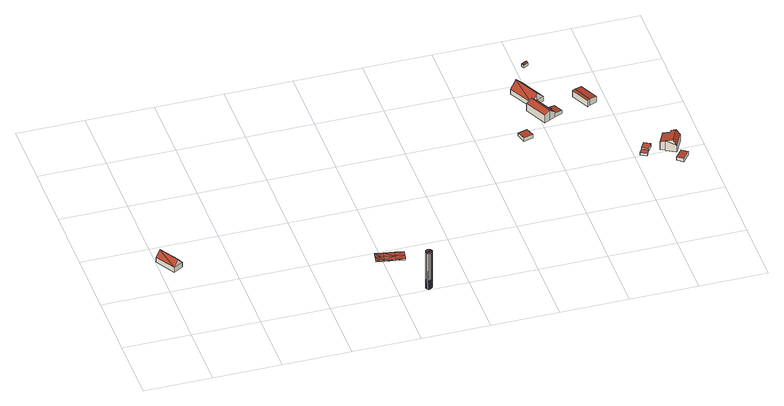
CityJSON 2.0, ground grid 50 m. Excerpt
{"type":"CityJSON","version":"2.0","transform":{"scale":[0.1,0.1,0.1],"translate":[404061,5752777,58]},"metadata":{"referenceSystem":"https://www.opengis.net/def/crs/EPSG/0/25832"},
"CityObjects":{
"building1":{"type":"Building","attributes":{"Gemeindeschluessel":"05515000","Geometrietyp2DReferenz":"3000","function":"31001_1000","roofType":"5000","measuredHeight":8.6},"address":[{"country":"Germany","locality":"Münster","thoroughfareNumber":"51","thoroughfareName":"Grafschaft"}],"geometry":[{"type":"Solid","lod":"2","boundaries":[[[[0,1,2,3]],[[4,5,1,0]],[[6,7,5,4]],[[3,2,7,6]],[[8,0,3]],[[3,9,8]],[[4,8,9]],[[9,6,4]],[[0,8,4]],[[6,9,3]],[[1,5,7,2]]]],"semantics":{"surfaces":[{"type":"WallSurface"},{"type":"RoofSurface"},{"type":"GroundSurface"}],"values":[[0,0,0,0,1,1,1,1,0,0,2]]}}]},
"building2":{"type":"Building","attributes":{"Geometrietyp2DReferenz":"2000","Gemeindeschluessel":"05515000","function":"53001_1800","roofType":"9999","measuredHeight":1},"geometry":[{"type":"Solid","lod":"2","boundaries":[[[[10,11,12]],[[11,13,12]],[[14,15,10]],[[15,11,10]],[[16,17,14]],[[17,15,14]],[[18,19,16]],[[19,17,16]],[[20,21,18]],[[21,19,18]],[[22,23,20]],[[23,21,20]],[[24,25,22]],[[25,23,22]],[[26,27,24]],[[27,25,24]],[[28,29,26]],[[29,27,26]],[[30,31,28]],[[31,29,28]],[[32,33,30]],[[33,31,30]],[[12,13,32]],[[13,33,32]],[[13,11,34]],[[34,11,15]],[[34,15,17]],[[34,17,35]],[[35,17,36]],[[36,17,19]],[[36,19,21]],[[36,21,23]],[[33,13,31]],[[31,13,34]],[[31,34,29]],[[29,34,35]],[[29,35,36]],[[29,36,27]],[[27,36,23]],[[27,23,25]],[[12,37,10]],[[37,14,10]],[[37,16,14]],[[37,38,16]],[[38,39,16]],[[39,18,16]],[[39,20,18]],[[39,22,20]],[[32,30,12]],[[30,37,12]],[[30,28,37]],[[28,38,37]],[[28,26,39]],[[28,39,38]],[[26,22,39]],[[26,24,22]]]],"semantics":{"surfaces":[{"type":"WallSurface"},{"type":"GroundSurface"},{"type":"RoofSurface"}],"values":[[0,0,0,0,0,0,0,0,0,0,0,0,0,0,0,0,0,0,0,0,0,0,0,0,1,1,1,1,1,1,1,1,1,1,1,1,1,1,1,1,2,2,2,2,2,2,2,2,2,2,2,2,2,2,2,2]]}}]},
"building3":{"type":"Building","attributes":{"Geometrietyp2DReferenz":"1000","Gemeindeschluessel":"05515000","function":"51002_1251","roofType":"9999","measuredHeight":31.08},"geometry":[{"type":"Solid","lod":"2","boundaries":[[[[40,41,42]],[[41,43,42]],[[44,45,40]],[[45,41,40]],[[46,47,44]],[[47,45,44]],[[48,49,46]],[[49,47,46]],[[50,51,48]],[[51,49,48]],[[52,53,50]],[[53,51,50]],[[54,55,52]],[[55,53,52]],[[56,57,54]],[[57,55,54]],[[58,59,56]],[[59,57,56]],[[60,61,58]],[[61,59,58]],[[62,63,60]],[[63,61,60]],[[64,65,62]],[[65,63,62]],[[66,67,64]],[[67,65,64]],[[68,69,66]],[[69,67,66]],[[70,71,68]],[[71,69,68]],[[72,73,70]],[[73,71,70]],[[74,75,72]],[[75,73,72]],[[76,77,74]],[[77,75,74]],[[78,79,76]],[[79,77,76]],[[42,43,78]],[[43,79,78]],[[43,41,79]],[[41,45,79]],[[45,47,79]],[[47,49,79]],[[49,51,79]],[[51,53,79]],[[53,55,79]],[[55,57,79]],[[57,59,79]],[[59,61,79]],[[61,63,79]],[[63,65,79]],[[65,67,79]],[[67,69,79]],[[69,71,79]],[[71,73,79]],[[73,75,79]],[[75,77,79]],[[40,42,44]],[[42,78,44]],[[78,76,44]],[[76,74,44]],[[74,72,44]],[[72,70,44]],[[70,68,44]],[[68,66,44]],[[66,64,44]],[[64,62,44]],[[62,60,44]],[[60,58,44]],[[58,56,44]],[[56,54,44]],[[54,52,44]],[[52,50,44]],[[50,48,44]],[[48,46,44]]]],"semantics":{"surfaces":[{"type":"WallSurface"},{"type":"GroundSurface"},{"type":"RoofSurface"}],"values":[[0,0,0,0,0,0,0,0,0,0,0,0,0,0,0,0,0,0,0,0,0,0,0,0,0,0,0,0,0,0,0,0,0,0,0,0,0,0,0,0,1,1,1,1,1,1,1,1,1,1,1,1,1,1,1,1,1,1,2,2,2,2,2,2,2,2,2,2,2,2,2,2,2,2,2,2]]}}]},
"building4":{"type":"Building","attributes":{"Gemeindeschluessel":"05515000","Geometrietyp2DReferenz":"3000","function":"51009_1610","roofType":"2100","measuredHeight":2.89},"geometry":[{"type":"Solid","lod":"2","boundaries":[[[[80,81,82,83]],[[84,85,81,80]],[[86,87,85,84]],[[83,82,87,86]],[[84,80,83,86]],[[81,85,87,82]]]],"semantics":{"surfaces":[{"type":"WallSurface"},{"type":"RoofSurface"},{"type":"GroundSurface"}],"values":[[0,0,0,0,1,2]]}}]},
"building5":{"type":"Building","attributes":{"Gemeindeschluessel":"05515000","Geometrietyp2DReferenz":"3000","function":"31001_1000","roofType":"3100","measuredHeight":9.6},"address":[{"country":"Germany","locality":"Münster","thoroughfareNumber":"31","thoroughfareName":"Grafschaft"}],"geometry":[{"type":"Solid","lod":"2","boundaries":[[[[88,89,90,91]],[[92,93,89,88]],[[94,95,93,92]],[[96,97,95,94]],[[98,99,97,96]],[[91,90,99,98]],[[91,98,100]],[[101,100,98]],[[102,100,101,92]],[[96,94,92,101]],[[102,92,88]],[[100,102,88,91]],[[98,96,101]],[[89,93,95,97,99,90]]]],"semantics":{"surfaces":[{"type":"WallSurface"},{"type":"RoofSurface"},{"type":"GroundSurface"}],"values":[[0,0,0,0,0,0,1,1,1,1,0,0,0,2]]}}]},
"building6":{"type":"Building","attributes":{"Gemeindeschluessel":"05515000","Geometrietyp2DReferenz":"3000","function":"31001_1000"},"children":["building6-1","building6-2"]},
"building6-1":{"type":"BuildingPart","attributes":{"roofType":"2100","measuredHeight":3.7},"parents":["building6"],"geometry":[{"type":"Solid","lod":"2","boundaries":[[[[103,104,105,106]],[[107,108,104,103]],[[109,110,108,107]],[[111,112,110,109]],[[113,114,112,111]],[[115,116,114,113]],[[117,118,116,115]],[[115,113,111,109,107,103,106,117]],[[104,108,110,112,114,116,118,105]],[[118,117,106,105]]]],"semantics":{"surfaces":[{"type":"WallSurface"},{"type":"RoofSurface"},{"type":"GroundSurface"},{"type":"ClosureSurface"}],"values":[[0,0,0,0,0,0,0,1,2,3]]}}]},
"building6-2":{"type":"BuildingPart","attributes":{"roofType":"3100","measuredHeight":8.43},"parents":["building6"],"geometry":[{"type":"Solid","lod":"2","boundaries":[[[[119,95,120,121]],[[122,93,95,119]],[[123,89,93,122]],[[124,104,89,123]],[[125,106,105,104,124]],[[126,127,118,117,128]],[[129,130,127,126]],[[131,132,130,129]],[[121,120,132,131]],[[128,125,124,123,122,119,121,126]],[[131,129,126,121]],[[95,93,89,104,105,118,127,130,132,120]],[[106,125,128,117]],[[118,105,106,117]]]],"semantics":{"surfaces":[{"type":"WallSurface"},{"type":"RoofSurface"},{"type":"GroundSurface"},{"type":"ClosureSurface"}],"values":[[0,0,0,0,0,0,0,0,0,1,1,2,0,3]]}}]},
"building7":{"type":"Building","attributes":{"Gemeindeschluessel":"05515000","Geometrietyp2DReferenz":"3000","function":"51009_1610","roofType":"2100","measuredHeight":3.62},"geometry":[{"type":"Solid","lod":"2","boundaries":[[[[107,133,134,109]],[[103,135,133,107]],[[111,136,135,103]],[[109,134,136,111]],[[103,107,109,111]],[[133,135,136,134]]]],"semantics":{"surfaces":[{"type":"WallSurface"},{"type":"RoofSurface"},{"type":"GroundSurface"}],"values":[[0,0,0,0,1,2]]}}]},
"building8":{"type":"Building","attributes":{"Gemeindeschluessel":"05515000","Geometrietyp2DReferenz":"3000","function":"31001_2700","roofType":"3100","measuredHeight":3.33},"geometry":[{"type":"Solid","lod":"2","boundaries":[[[[137,138,139,140]],[[141,142,138,137]],[[143,144,142,141]],[[140,139,144,143]],[[137,145,141]],[[143,146,140]],[[137,140,146]],[[146,145,137]],[[145,146,143]],[[143,141,145]],[[138,142,144,139]]]],"semantics":{"surfaces":[{"type":"WallSurface"},{"type":"RoofSurface"},{"type":"GroundSurface"}],"values":[[0,0,0,0,0,0,1,1,1,1,2]]}}]},
"building9":{"type":"Building","attributes":{"Gemeindeschluessel":"05515000","Geometrietyp2DReferenz":"3000","function":"51009_1610","roofType":"2100","measuredHeight":5.81},"geometry":[{"type":"Solid","lod":"2","boundaries":[[[[147,148,149,150]],[[151,152,148,147]],[[153,154,152,151]],[[150,149,154,153]],[[151,147,150,153]],[[148,152,154,149]]]],"semantics":{"surfaces":[{"type":"WallSurface"},{"type":"RoofSurface"},{"type":"GroundSurface"}],"values":[[0,0,0,0,1,2]]}}]},
"building10":{"type":"Building","attributes":{"Gemeindeschluessel":"05515000","Geometrietyp2DReferenz":"3000","function":"51009_1610","roofType":"1000","measuredHeight":2.11},"geometry":[{"type":"Solid","lod":"2","boundaries":[[[[155,156,157,158]],[[159,160,156,155]],[[161,162,160,159]],[[158,157,162,161]],[[159,155,158,161]],[[156,160,162,157]]]],"semantics":{"surfaces":[{"type":"WallSurface"},{"type":"RoofSurface"},{"type":"GroundSurface"}],"values":[[0,0,0,0,1,2]]}}]},
"building11":{"type":"Building","attributes":{"Gemeindeschluessel":"05515000","Geometrietyp2DReferenz":"3000","function":"31001_2460","roofType":"2100","measuredHeight":5.73},"geometry":[{"type":"Solid","lod":"2","boundaries":[[[[163,164,165,166]],[[167,168,164,163]],[[169,170,168,167]],[[166,165,170,169]],[[167,163,166,169]],[[164,168,170,165]]]],"semantics":{"surfaces":[{"type":"WallSurface"},{"type":"RoofSurface"},{"type":"GroundSurface"}],"values":[[0,0,0,0,1,2]]}}]},
"building12":{"type":"Building","attributes":{"Gemeindeschluessel":"05515000","Geometrietyp2DReferenz":"3000","function":"51009_1611","roofType":"1000","measuredHeight":3},"geometry":[{"type":"Solid","lod":"2","boundaries":[[[[171,172,157,173]],[[174,175,172,171]],[[176,156,175,174]],[[173,157,156,176]],[[174,171,173,176]],[[172,175,156,157]]]],"semantics":{"surfaces":[{"type":"WallSurface"},{"type":"RoofSurface"},{"type":"GroundSurface"}],"values":[[0,0,0,0,1,2]]}}]},
"building13":{"type":"Building","attributes":{"Gemeindeschluessel":"05515000","Geometrietyp2DReferenz":"3000","function":"51009_1611","roofType":"2100","measuredHeight":3.29},"geometry":[{"type":"Solid","lod":"2","boundaries":[[[[177,178,179,180]],[[181,182,178,177]],[[183,184,182,181]],[[180,179,184,183]],[[181,177,180,183]],[[178,182,184,179]]]],"semantics":{"surfaces":[{"type":"WallSurface"},{"type":"RoofSurface"},{"type":"GroundSurface"}],"values":[[0,0,0,0,1,2]]}}]},
"building14":{"type":"Building","attributes":{"Gemeindeschluessel":"05515000","Geometrietyp2DReferenz":"3000","function":"31001_1000","roofType":"5000","measuredHeight":9.59},"address":[{"country":"Germany","locality":"Münster","thoroughfareNumber":"30","thoroughfareName":"Grafschaft"}],"geometry":[{"type":"Solid","lod":"2","boundaries":[[[[185,186,187,188]],[[189,190,186,185]],[[191,192,190,189]],[[193,194,192,191]],[[195,196,194,193]],[[197,198,196,195]],[[199,200,198,197]],[[188,187,200,199]],[[199,197,195,201,202,189,185,188]],[[191,202,201,193]],[[189,202,191]],[[193,201,195]],[[186,190,192,194,196,198,200,187]]]],"semantics":{"surfaces":[{"type":"WallSurface"},{"type":"RoofSurface"},{"type":"GroundSurface"}],"values":[[0,0,0,0,0,0,0,0,1,1,0,0,2]]}}]}
},
"vertices":[
[158,737,52],[158,737,11],[68,885,11],[68,885,52],[89,695,52],[89,695,11],[0,843,52],[0,843,11],[124,717,97],[35,865,97],
[1438,396,89],[1438,396,79],[1431,356,89],[1431,356,79],[1464,391,89],[1464,391,79],[1495,385,89],[1495,385,79],[1574,371,89],[1574,371,79],[1639,360,89],[1639,360,79],[1632,320,89],[1632,320,79],[1625,281,89],[1625,281,79],[1560,292,89],[1560,292,79],[1481,306,89],[1481,306,79],[1449,312,89],[1449,312,79],[1424,317,89],[1424,317,79],[1456,352,79],[1488,346,79],[1567,332,79],[1456,352,89],[1488,346,89],[1567,332,89],
[1740,43,316],[1740,43,5],[1736,50,316],[1736,50,5],[1743,36,316],[1743,36,5],[1743,28,316],[1743,28,5],[1740,21,316],[1740,21,5],[1736,14,316],[1736,14,5],[1729,10,316],[1729,10,5],[1722,7,316],[1722,7,5],[1714,7,316],[1714,7,5],[1707,10,316],[1707,10,5],[1700,14,316],[1700,14,5],[1696,21,316],[1696,21,5],[1693,28,316],[1693,28,5],[1693,36,316],[1693,36,5],[1696,43,316],[1696,43,5],[1700,50,316],[1700,50,5],[1707,54,316],[1707,54,5],[1714,57,316],[1714,57,5],[1722,57,316],[1722,57,5],[1729,54,316],[1729,54,5],
[2880,1381,61],[2880,1381,32],[2860,1455,32],[2860,1455,54],[2809,1362,61],[2809,1362,32],[2788,1435,54],[2788,1435,32],
[3010,1721,72],[3010,1721,33],[3067,1750,33],[3067,1750,72],[2971,1701,72],[2971,1701,33],[2970,1704,72],[2970,1704,33],[2875,1894,72],[2875,1894,33],[2971,1942,72],[2971,1942,33],[3019,1725,129],[2923,1918,129],[3010,1721,117],
[3058,1624,70],[3058,1624,33],[3057,1624,33],[3057,1624,70],[3067,1604,70],[3067,1604,33],[3086,1613,66],[3086,1613,33],[3077,1633,66],[3077,1633,33],[3117,1652,58],[3117,1652,33],[3150,1583,58],[3150,1583,33],[3090,1555,70],[3090,1555,33],
[2970,1704,116],[2968,1703,33],[2968,1703,117],[2971,1701,116],[3010,1721,79],[3058,1624,78],[3057,1624,79],[3050,1535,117],[3050,1535,33],[3090,1555,79],[3009,1515,95],[3009,1515,33],[2927,1684,94],[2927,1684,33],
[3067,1604,34],[3086,1613,34],[3058,1624,34],[3077,1633,34],
[3052,2149,50],[3052,2149,28],[3083,2167,28],[3083,2167,50],[3039,2170,50],[3039,2170,28],[3070,2188,50],[3070,2188,28],[3046,2159,62],[3076,2178,62],
[3343,1600,85],[3343,1600,30],[3359,1612,30],[3359,1612,88],[3276,1741,85],[3276,1741,30],[3295,1746,88],[3295,1746,30],
[3595,995,52],[3595,995,31],[3551,1021,31],[3551,1021,52],[3574,959,52],[3574,959,31],[3529,983,52],[3529,983,31],
[3359,1612,89],[3359,1612,31],[3414,1638,31],[3414,1638,79],[3295,1746,89],[3295,1746,31],[3349,1772,79],[3349,1772,31],
[3582,1074,61],[3582,1074,31],[3551,1021,61],[3626,1049,61],[3626,1049,31],[3595,995,61],
[3849,884,63],[3849,884,30],[3806,920,30],[3806,920,60],[3794,819,63],[3794,819,30],[3751,856,60],[3751,856,30],
[3773,1064,114],[3773,1064,29],[3724,1090,29],[3724,1090,97],[3783,1083,114],[3783,1083,29],[3841,1052,85],[3841,1052,29],[3784,945,85],[3784,945,29],[3714,984,110],[3714,984,29],[3714,985,110],[3714,985,29],[3678,1004,97],[3678,1004,29],[3758,960,125],[3814,1066,125]
]}
